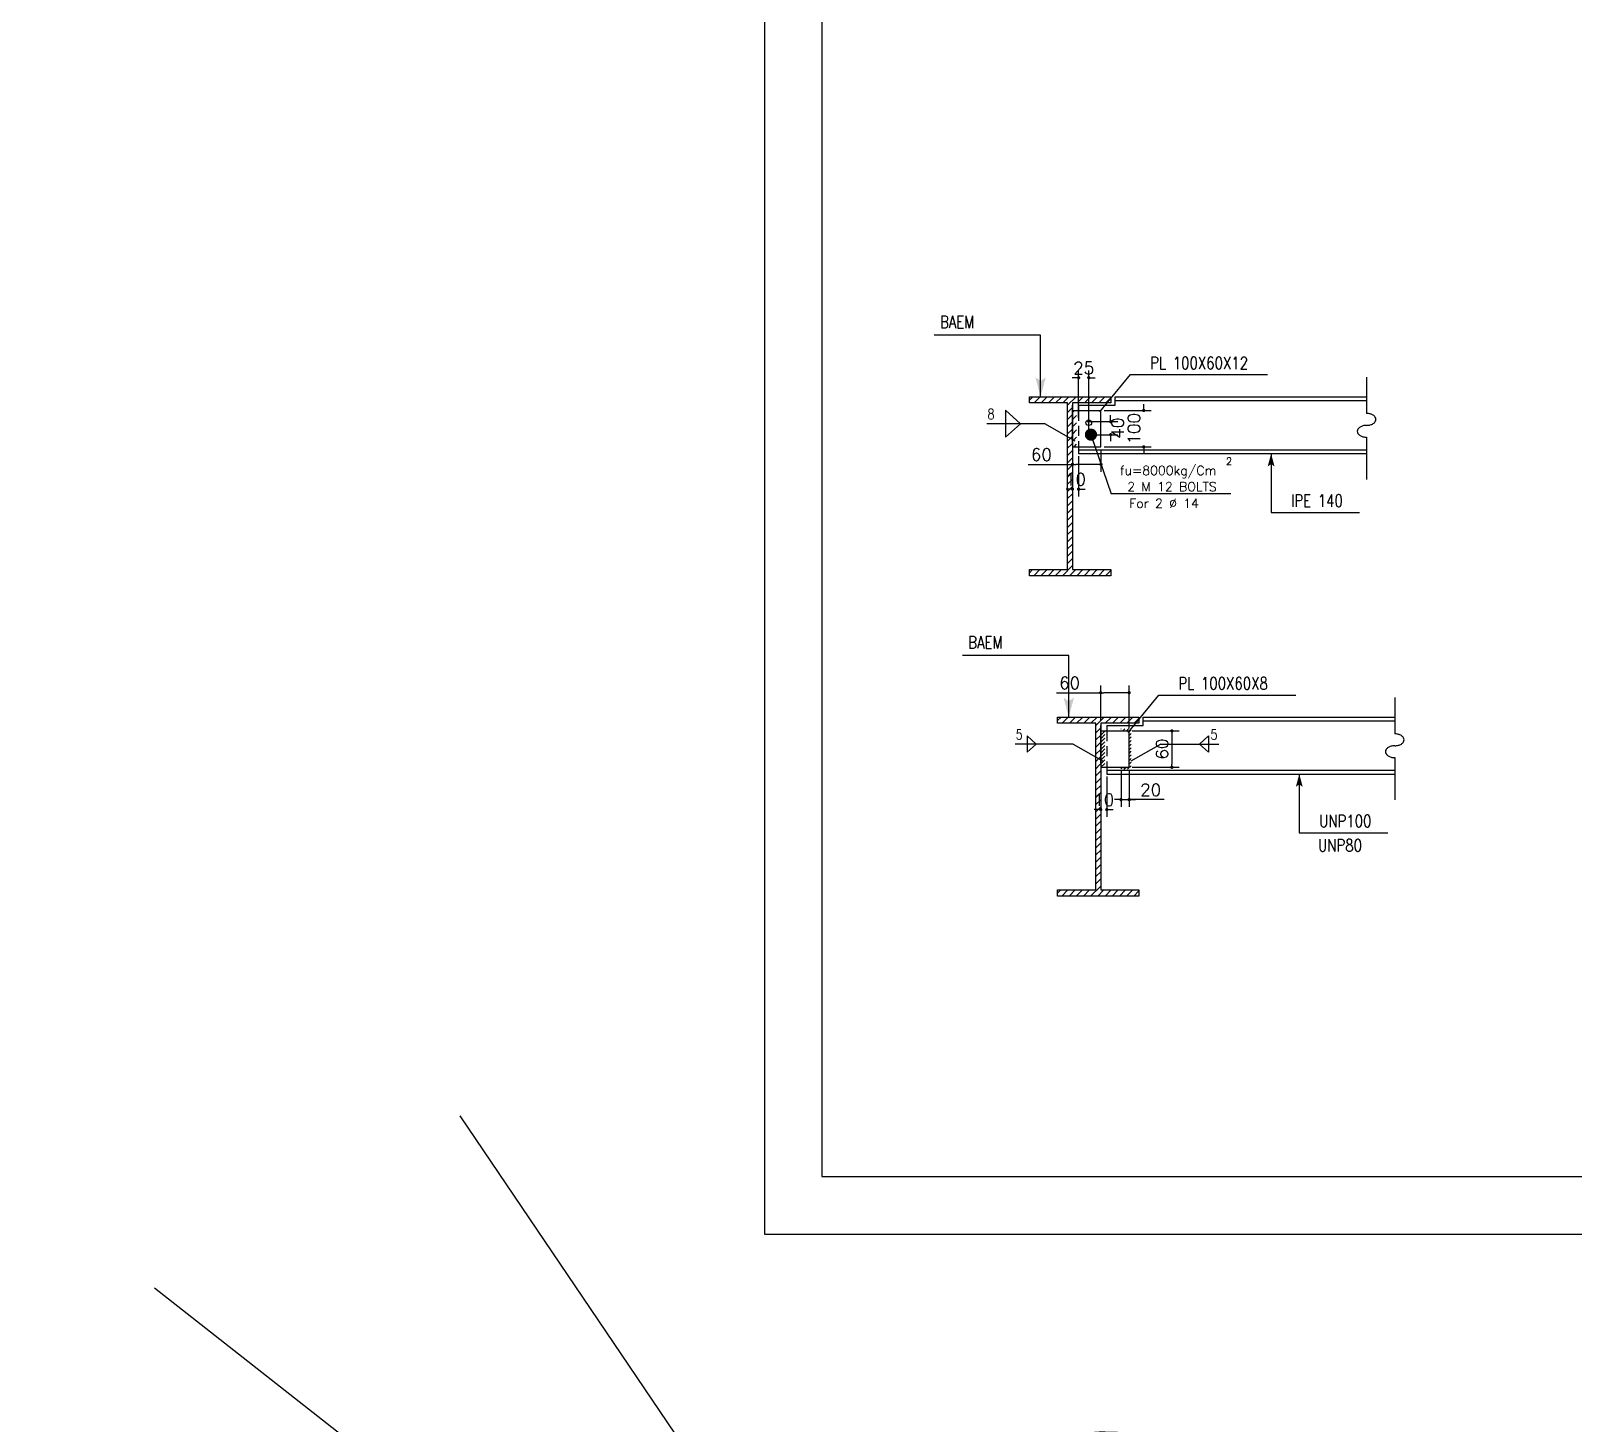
# Model space of a CAD drawing. Header units: inches. Extents: x 1387 to 2676, y -3554 to -2136.
# Drawn here: x 2475.79 to 2513.73, y -3485.17 to -3450.95 of the extents above; entities that cross this region are included whole.
import ezdxf
from ezdxf.enums import TextEntityAlignment as Align

# ---------------------------------------------------------------- set-up
doc = ezdxf.new("R2010")
doc.units = ezdxf.units.IN
doc.header["$MEASUREMENT"] = 0
doc.linetypes.add('HIDDEN', pattern=[0.375, 0.25, -0.125])
for name, color, linetype in [('1', 1, 'Continuous'), ('1R', 1, 'Continuous'), ('2Y', 2, 'Continuous'), ('3', 3, 'HIDDEN'), ('3G', 3, 'Continuous'), ('6M', 6, 'Continuous'), ('col-new', 3, 'Continuous'), ('D', 1, 'Continuous'), ('DIM', 8, 'Continuous'), ('Hatch', 1, 'Continuous'), ('LAIN-1', 1, 'HIDDEN'), ('lateral brace', 5, 'Continuous'), ('Layer4', 118, 'Continuous'), ('Pich', 2, 'Continuous'), ('TRI1', 3, 'Continuous')]:
    doc.layers.add(name, color=color, linetype=linetype)
doc.styles.add('ROMANC', font='TXT.shx')
doc.styles.add('ROMANS', font='ROMANS')
doc.styles.add('ROMANT', font='romant')
doc.dimstyles.new('1-50-2', dxfattribs={"dimtxt": 0.3, "dimasz": 0.08, "dimexe": 0.18, "dimexo": 0.0625, "dimgap": 0.09, "dimtad": 1, "dimdec": 0, "dimlfac": 500, "dimdsep": 46, "dimtxsty": 'ROMANT', "dimblk": 'DOT', "dimcen": 0.09, "dimclrd": 1, "dimclre": 1, "dimclrt": 3, "dimadec": 0, "dimazin": 0, "dimtfac": 1, "dimtdec": 0, "dimtix": 1, "dimtofl": 0, "dimtmove": 2, "dimatfit": 3, "dimldrblk": 'DOT', "dimfxl": 1, "dimtolj": 1, "dimarcsym": 0})
doc.dimstyles.new('10', dxfattribs={"dimtxt": 0.2, "dimasz": 0.09, "dimexe": 0.18, "dimexo": 0.1, "dimgap": 0, "dimtad": 0, "dimdec": 3, "dimlfac": 100, "dimrnd": 0.5, "dimzin": 12, "dimdsep": 46, "dimtxsty": 'ROMANC', "dimblk": 'DOT', "dimcen": 0, "dimclrd": 1, "dimclre": 1, "dimclrt": 2, "dimadec": 1, "dimazin": 0, "dimtfac": 1, "dimtdec": 3, "dimtmove": 2, "dimatfit": 3, "dimldrblk": 'DOT', "dimfxl": 1, "dimtvp": 0.909091, "dimtolj": 1, "dimtzin": 12, "dimarcsym": 0})
doc.dimstyles.new('FELESH', dxfattribs={"dimscale": 10, "dimtxt": 2, "dimasz": 1, "dimexe": 1.5, "dimexo": 8, "dimgap": 1, "dimtad": 1, "dimlfac": 0.75, "dimzin": 9, "dimdsep": 46, "dimtxsty": 'ROMANS', "dimblk": 'DOT', "dimcen": 0.09, "dimdle": 1.5, "dimclrd": 1, "dimclre": 1, "dimclrt": 2, "dimadec": 0, "dimazin": 0, "dimtfac": 0.5, "dimtix": 1, "dimtmove": 2, "dimatfit": 3, "dimldrblk": 'DOT', "dimfxl": 1, "dimtvp": 0.15, "dimtolj": 1, "dimtzin": 9, "dimarcsym": 0})

# ---------------------------------------------------------------- blocks, each defined once
blk = doc.blocks.new('DOT')
at = {"layer": 'DIM', "color": 0, "linetype": 'ByBlock'}
blk.add_line((-0.5, 0), (-1, 0), dxfattribs=at)
at = {"layer": 'DIM', "color": 0, "linetype": 'ByBlock', "const_width": 0.5}
blk.add_lwpolyline([(-0.25, 0, 1), (0.25, 0, 1)], format="xyb", close=True, dxfattribs=at)
blk = doc.blocks.new('*D2833')
at = {"layer": 'D', "color": 1, "lineweight": -2, "transparency": 16777216}
for p, q in [((2503.165, -3460.202), (2503.165, -3460.122)), ((2502.189, -3460.282), (2503.345, -3460.282)), ((2502.189, -3461.176), (2503.345, -3461.176)), ((2503.165, -3461.256), (2503.165, -3461.336))]:
    blk.add_line(p, q, dxfattribs=at)
at = {"layer": 'Defpoints', "color": 0, "transparency": 16777216}
for p in [(2502.127, -3460.282), (2502.127, -3461.176), (2503.165, -3461.176)]:
    blk.add_point(p, dxfattribs=at)
at = {"layer": 'D', "color": 1, "lineweight": -2, "transparency": 16777216, "xscale": 0.08, "yscale": 0.08, "zscale": 0.08}
for p, rotation in [((2503.165, -3460.282), 270), ((2503.165, -3461.176), 90)]:
    blk.add_blockref('DOT', p, dxfattribs=dict(at, rotation=rotation))
at = {"layer": 'D', "color": 2, "transparency": 16777216, "insert": (2502.925, -3460.729), "char_height": 0.3, "attachment_point": 5, "rotation": 90, "style": 'ROMANS'}
blk.add_mtext('\\A1;100', dxfattribs=at)
blk = doc.blocks.new('_Dot')
at = {"layer": 'DIM', "color": 0, "lineweight": -2}
blk.add_line((-0.5, 0), (-1, 0), dxfattribs=at)
at = {"layer": 'DIM', "color": 0, "const_width": 0.5}
blk.add_lwpolyline([(-0.25, 0, 1), (0.25, 0, 1)], format="xyb", close=True, dxfattribs=at)
blk = doc.blocks.new('*D2886')
at = {"layer": 'D', "color": 1, "lineweight": -2, "transparency": 16777216}
for p, q in [((2501.414, -3461.405), (2501.414, -3462.396)), ((2501.564, -3461.405), (2501.564, -3462.396)), ((2501.334, -3462.216), (2501.254, -3462.216)), ((2501.644, -3462.216), (2501.724, -3462.216))]:
    blk.add_line(p, q, dxfattribs=at)
at = {"layer": 'Defpoints', "color": 0, "transparency": 16777216}
for p in [(2501.414, -3461.343), (2501.564, -3461.343), (2501.414, -3462.216)]:
    blk.add_point(p, dxfattribs=at)
at = {"layer": 'D', "color": 1, "lineweight": -2, "transparency": 16777216, "xscale": 0.08, "yscale": 0.08, "zscale": 0.08}
blk.add_blockref('DOT', (2501.414, -3462.216), dxfattribs=at)
at = {"layer": 'D', "color": 1, "lineweight": -2, "transparency": 16777216, "xscale": 0.08, "yscale": 0.08, "zscale": 0.08, "rotation": 180}
blk.add_blockref('DOT', (2501.564, -3462.216), dxfattribs=at)
at = {"layer": 'D', "color": 2, "transparency": 16777216, "insert": (2501.489, -3461.976), "char_height": 0.3, "attachment_point": 5, "style": 'ROMANS'}
blk.add_mtext('\\A1;10', dxfattribs=at)
blk = doc.blocks.new('*D2834')
at = {"layer": 'D', "color": 1, "lineweight": -2, "transparency": 16777216}
for p, q in [((2501.564, -3460.452), (2501.564, -3459.296)), ((2501.814, -3460.794), (2501.814, -3459.296)), ((2501.484, -3459.476), (2501.404, -3459.476)), ((2501.894, -3459.476), (2501.974, -3459.476))]:
    blk.add_line(p, q, dxfattribs=at)
at = {"layer": 'Defpoints', "color": 0, "transparency": 16777216}
for p in [(2501.814, -3459.476), (2501.564, -3460.514), (2501.814, -3460.856)]:
    blk.add_point(p, dxfattribs=at)
at = {"layer": 'D', "color": 1, "lineweight": -2, "transparency": 16777216, "xscale": 0.08, "yscale": 0.08, "zscale": 0.08}
blk.add_blockref('DOT', (2501.564, -3459.476), dxfattribs=at)
at = {"layer": 'D', "color": 1, "lineweight": -2, "transparency": 16777216, "xscale": 0.08, "yscale": 0.08, "zscale": 0.08, "rotation": 180}
blk.add_blockref('DOT', (2501.814, -3459.476), dxfattribs=at)
at = {"layer": 'D', "color": 2, "transparency": 16777216, "insert": (2501.689, -3459.236), "char_height": 0.3, "attachment_point": 5, "style": 'ROMANS'}
blk.add_mtext('\\A1;25', dxfattribs=at)
blk = doc.blocks.new('*D2835')
at = {"layer": 'D', "color": 1, "lineweight": -2, "transparency": 16777216}
for p, q in [((2502.352, -3460.476), (2502.352, -3460.396)), ((2501.778, -3460.556), (2502.532, -3460.556)), ((2501.778, -3460.876), (2502.532, -3460.876)), ((2502.352, -3460.956), (2502.352, -3461.036))]:
    blk.add_line(p, q, dxfattribs=at)
at = {"layer": 'Defpoints', "color": 0, "transparency": 16777216}
for p in [(2501.715, -3460.556), (2501.715, -3460.876), (2502.352, -3460.876)]:
    blk.add_point(p, dxfattribs=at)
at = {"layer": 'D', "color": 1, "lineweight": -2, "transparency": 16777216, "xscale": 0.08, "yscale": 0.08, "zscale": 0.08}
for p, rotation in [((2502.352, -3460.556), 270), ((2502.352, -3460.876), 90)]:
    blk.add_blockref('DOT', p, dxfattribs=dict(at, rotation=rotation))
at = {"layer": 'D', "color": 2, "transparency": 16777216, "insert": (2502.524, -3460.716), "char_height": 0.3, "attachment_point": 5, "rotation": 90, "style": 'ROMANS'}
blk.add_mtext('\\A1;40', dxfattribs=at)
blk = doc.blocks.new('*D2887')
at = {"layer": 'D', "color": 1, "lineweight": -2, "transparency": 16777216}
for p, q in [((2501.414, -3461.238), (2501.414, -3461.786)), ((2502.114, -3461.238), (2502.114, -3461.786)), ((2500.324, -3461.606), (2501.414, -3461.606)), ((2502.034, -3461.606), (2501.494, -3461.606))]:
    blk.add_line(p, q, dxfattribs=at)
at = {"layer": 'Defpoints', "color": 0, "transparency": 16777216}
for p in [(2501.414, -3461.176), (2502.114, -3461.176), (2501.414, -3461.606)]:
    blk.add_point(p, dxfattribs=at)
at = {"layer": 'D', "color": 1, "lineweight": -2, "transparency": 16777216, "xscale": 0.08, "yscale": 0.08, "zscale": 0.08, "rotation": 180}
blk.add_blockref('DOT', (2501.414, -3461.606), dxfattribs=at)
at = {"layer": 'D', "color": 1, "lineweight": -2, "transparency": 16777216, "xscale": 0.08, "yscale": 0.08, "zscale": 0.08}
blk.add_blockref('DOT', (2502.114, -3461.606), dxfattribs=at)
at = {"layer": 'D', "color": 2, "transparency": 16777216, "insert": (2500.649, -3461.366), "char_height": 0.3, "attachment_point": 5, "style": 'ROMANS'}
blk.add_mtext('\\A1;60', dxfattribs=at)
blk = doc.blocks.new('*D3150')
at = {"layer": 'D', "color": 1, "lineweight": -2, "transparency": 16777216}
for p, q in [((2502.882, -3468.158), (2504.038, -3468.158)), ((2503.858, -3468.238), (2503.858, -3468.972)), ((2502.882, -3469.052), (2504.038, -3469.052))]:
    blk.add_line(p, q, dxfattribs=at)
at = {"layer": 'Defpoints', "color": 0, "transparency": 16777216}
for p in [(2502.82, -3468.158), (2502.82, -3469.052), (2503.858, -3469.052)]:
    blk.add_point(p, dxfattribs=at)
at = {"layer": 'D', "color": 1, "lineweight": -2, "transparency": 16777216, "xscale": 0.08, "yscale": 0.08, "zscale": 0.08}
for p, rotation in [((2503.858, -3468.158), 90), ((2503.858, -3469.052), 270)]:
    blk.add_blockref('DOT', p, dxfattribs=dict(at, rotation=rotation))
at = {"layer": 'D', "color": 2, "transparency": 16777216, "insert": (2503.618, -3468.605), "char_height": 0.3, "attachment_point": 5, "rotation": 90, "style": 'ROMANS'}
blk.add_mtext('\\A1;60', dxfattribs=at)
blk = doc.blocks.new('*D3151')
at = {"layer": 'D', "color": 1, "lineweight": -2, "transparency": 16777216}
for p, q in [((2502.107, -3469.281), (2502.107, -3470.272)), ((2502.257, -3469.281), (2502.257, -3470.272)), ((2502.027, -3470.092), (2501.947, -3470.092)), ((2502.337, -3470.092), (2502.417, -3470.092))]:
    blk.add_line(p, q, dxfattribs=at)
at = {"layer": 'Defpoints', "color": 0, "transparency": 16777216}
for p in [(2502.107, -3469.219), (2502.257, -3469.219), (2502.107, -3470.092)]:
    blk.add_point(p, dxfattribs=at)
at = {"layer": 'D', "color": 1, "lineweight": -2, "transparency": 16777216, "xscale": 0.08, "yscale": 0.08, "zscale": 0.08}
blk.add_blockref('DOT', (2502.107, -3470.092), dxfattribs=at)
at = {"layer": 'D', "color": 1, "lineweight": -2, "transparency": 16777216, "xscale": 0.08, "yscale": 0.08, "zscale": 0.08, "rotation": 180}
blk.add_blockref('DOT', (2502.257, -3470.092), dxfattribs=at)
at = {"layer": 'D', "color": 2, "transparency": 16777216, "insert": (2502.182, -3469.852), "char_height": 0.3, "attachment_point": 5, "style": 'ROMANS'}
blk.add_mtext('\\A1;10', dxfattribs=at)
blk = doc.blocks.new('*D3152')
at = {"layer": 'D', "color": 1, "lineweight": -2, "transparency": 16777216}
for p, q in [((2501.017, -3467.219), (2502.107, -3467.219)), ((2502.107, -3467.906), (2502.107, -3467.039)), ((2502.727, -3467.219), (2502.187, -3467.219)), ((2502.807, -3468.095), (2502.807, -3467.039))]:
    blk.add_line(p, q, dxfattribs=at)
at = {"layer": 'Defpoints', "color": 0, "transparency": 16777216}
for p in [(2502.107, -3467.219), (2502.107, -3467.969), (2502.807, -3468.158)]:
    blk.add_point(p, dxfattribs=at)
at = {"layer": 'D', "color": 1, "lineweight": -2, "transparency": 16777216, "xscale": 0.08, "yscale": 0.08, "zscale": 0.08, "rotation": 180}
blk.add_blockref('DOT', (2502.107, -3467.219), dxfattribs=at)
at = {"layer": 'D', "color": 1, "lineweight": -2, "transparency": 16777216, "xscale": 0.08, "yscale": 0.08, "zscale": 0.08}
blk.add_blockref('DOT', (2502.807, -3467.219), dxfattribs=at)
at = {"layer": 'D', "color": 2, "transparency": 16777216, "insert": (2501.342, -3466.979), "char_height": 0.3, "attachment_point": 5, "style": 'ROMANS'}
blk.add_mtext('\\A1;60', dxfattribs=at)
blk = doc.blocks.new('*D3153')
at = {"layer": 'D', "color": 1, "lineweight": -2, "transparency": 16777216}
for p, q in [((2502.607, -3469.114), (2502.607, -3470.028)), ((2502.807, -3469.114), (2502.807, -3470.028)), ((2502.527, -3469.848), (2502.447, -3469.848)), ((2502.607, -3469.848), (2502.807, -3469.848)), ((2503.669, -3469.848), (2502.807, -3469.848)), ((2502.887, -3469.848), (2502.967, -3469.848))]:
    blk.add_line(p, q, dxfattribs=at)
at = {"layer": 'Defpoints', "color": 0, "transparency": 16777216}
for p in [(2502.607, -3469.052), (2502.807, -3469.052), (2502.807, -3469.848)]:
    blk.add_point(p, dxfattribs=at)
at = {"layer": 'D', "color": 1, "lineweight": -2, "transparency": 16777216, "xscale": 0.08, "yscale": 0.08, "zscale": 0.08}
blk.add_blockref('DOT', (2502.607, -3469.848), dxfattribs=at)
at = {"layer": 'D', "color": 1, "lineweight": -2, "transparency": 16777216, "xscale": 0.08, "yscale": 0.08, "zscale": 0.08, "rotation": 180}
blk.add_blockref('DOT', (2502.807, -3469.848), dxfattribs=at)
at = {"layer": 'D', "color": 2, "transparency": 16777216, "insert": (2503.336, -3469.608), "char_height": 0.3, "attachment_point": 5, "style": 'ROMANS'}
blk.add_mtext('\\A1;20', dxfattribs=at)

msp = doc.modelspace()

# ---------------------------------------------------------------- hatches: boundary and pattern name
h = msp.add_hatch()
h.set_pattern_fill('ANSI31', color=1, scale=0.5)
h.paths.add_polyline_path([(2502.85680695, -3469.1015573), (2502.85680695, -3468.10763138), (2502.85083326, -3468.10763138), (2502.80680695, -3468.16108541), (2502.80680695, -3469.0515573), (2502.60680695, -3469.0515573), (2502.60680695, -3469.1015573)])
h.paths.add_polyline_path([(2502.60680695, -3468.10763138), (2502.60680695, -3468.15763138), (2502.8096518, -3468.15763138), (2502.85083326, -3468.10763138)], flags=17)
h = msp.add_hatch()
h.set_pattern_fill('ANSI31', color=1, scale=0.5)
h.paths.add_polyline_path([(2502.10680695, -3469.0515573), (2502.13056738, -3469.0515573), (2502.10680695, -3469.01040303)])
h.paths.add_polyline_path([(2502.20680695, -3468.15763138), (2502.10680695, -3468.15763138), (2502.10680695, -3469.01040303), (2502.13056738, -3469.0515573), (2502.20680695, -3469.0515573)])
at = {"layer": 'Hatch'}
h = msp.add_hatch(dxfattribs=at)
h.set_pattern_fill('ANSI31', color=256, style=0)
h.set_pattern_definition([(45, (805.76342, -4389.53037), (-0.088388348, 0.088388348), [])])
edge = h.paths.add_edge_path()
edge.add_line((2502.35386003, -3459.94268772), (2500.35386003, -3459.94268772))
edge.add_line((2500.35386003, -3459.94268772), (2500.35386003, -3460.09268772))
edge.add_line((2500.35386003, -3460.09268772), (2501.29386003, -3460.09268772))
edge.add_line((2501.29386003, -3460.09268772), (2501.29386003, -3461.10068752))
edge.add_arc((2501.29386003, -3461.12512431), 0.02443679, 0, 90.000000001, ccw=False)
edge.add_line((2501.31829682, -3461.12512431), (2501.38942324, -3461.12512431))
edge.add_arc((2501.41386003, -3461.12512431), 0.02443679, 89.999999999, 180, ccw=False)
edge.add_line((2501.41386003, -3461.10068752), (2501.41386003, -3460.09268772))
edge.add_line((2501.41386003, -3460.09268772), (2502.35386003, -3460.09268772))
edge.add_line((2502.35386003, -3460.09268772), (2502.35386003, -3460.01768772))
edge.add_line((2502.35386003, -3460.01768772), (2502.78568254, -3460.05422698))
edge.add_arc((2502.75659113, -3460.05422698), 0.02909142, -180, 0, ccw=False)
edge.add_arc((2502.75659113, -3460.05422698), 0.02909142, 0, 180, ccw=False)
edge.add_line((2502.78568254, -3460.05422698), (2502.35386003, -3460.01768772))
edge.add_line((2502.35386003, -3460.01768772), (2502.35386003, -3459.94268772))
edge = h.paths.add_edge_path()
edge.add_arc((2502.75659113, -3464.23702496), 0.02909142, 0, 180, ccw=False)
edge.add_line((2502.78568254, -3464.23702496), (2502.35386003, -3464.26768772))
edge.add_line((2502.35386003, -3464.26768772), (2502.35386003, -3464.19268772))
edge.add_line((2502.35386003, -3464.19268772), (2501.41386003, -3464.19268772))
edge.add_line((2501.41386003, -3464.19268772), (2501.41386003, -3462.96095041))
edge.add_line((2501.41386003, -3462.96095041), (2501.39111382, -3462.96095041))
edge.add_arc((2501.36202241, -3462.96095041), 0.02909142, -180, 0, ccw=False)
edge.add_arc((2501.36202241, -3462.96095041), 0.02909142, 0, 180, ccw=False)
edge.add_line((2501.39111382, -3462.96095041), (2501.41386003, -3462.96095041))
edge.add_line((2501.41386003, -3462.96095041), (2501.41386003, -3461.1495611))
edge.add_arc((2501.41386003, -3461.12512431), 0.02443679, 180, 270, ccw=False)
edge.add_line((2501.38942324, -3461.12512431), (2501.31829682, -3461.12512431))
edge.add_arc((2501.29386003, -3461.12512431), 0.02443679, -90, 0, ccw=False)
edge.add_line((2501.29386003, -3461.1495611), (2501.29386003, -3464.19268772))
edge.add_line((2501.29386003, -3464.19268772), (2500.35386003, -3464.19268772))
edge.add_line((2500.35386003, -3464.19268772), (2500.35386003, -3464.34268772))
edge.add_line((2500.35386003, -3464.34268772), (2502.35386003, -3464.34268772))
edge.add_line((2502.35386003, -3464.34268772), (2502.35386003, -3464.26768772))
edge.add_line((2502.35386003, -3464.26768772), (2502.78568254, -3464.23702496))
edge.add_arc((2502.75659113, -3464.23702496), 0.02909142, -180, 0, ccw=False)
h = msp.add_hatch(dxfattribs=at)
h.set_pattern_fill('ANSI31', color=256, style=0)
h.set_pattern_definition([(45, (784.88243, -4388.61326), (-0.088388348, 0.088388348), [])])
h.paths.add_polyline_path([(2501.41386003, -3461.17558009), (2501.43762046, -3461.17558009), (2501.41386003, -3461.13442582)])
h.paths.add_polyline_path([(2501.51386003, -3460.28165417), (2501.41386003, -3460.28165417), (2501.41386003, -3461.13442582), (2501.43762046, -3461.17558009), (2501.51386003, -3461.17558009)])
h = msp.add_hatch(dxfattribs=at)
h.set_pattern_fill('ANSI31', color=256, style=0)
h.set_pattern_definition([(45, (806.45637, -4397.40635), (-0.088388348, 0.088388348), [])])
edge = h.paths.add_edge_path()
edge.add_line((2503.04680695, -3467.81866493), (2501.04680695, -3467.81866493))
edge.add_line((2501.04680695, -3467.81866493), (2501.04680695, -3467.96866493))
edge.add_line((2501.04680695, -3467.96866493), (2501.98680695, -3467.96866493))
edge.add_line((2501.98680695, -3467.96866493), (2501.98680695, -3468.97666473))
edge.add_arc((2501.98680695, -3469.00110152), 0.02443679, 0, 90.000000001, ccw=False)
edge.add_line((2502.01124374, -3469.00110152), (2502.08237016, -3469.00110152))
edge.add_arc((2502.10680695, -3469.00110152), 0.02443679, 89.999999999, 180, ccw=False)
edge.add_line((2502.10680695, -3468.97666473), (2502.10680695, -3467.96866493))
edge.add_line((2502.10680695, -3467.96866493), (2503.04680695, -3467.96866493))
edge.add_line((2503.04680695, -3467.96866493), (2503.04680695, -3467.89366493))
edge.add_line((2503.04680695, -3467.89366493), (2503.47862947, -3467.93020419))
edge.add_arc((2503.44953805, -3467.93020419), 0.02909142, -180, 0, ccw=False)
edge.add_arc((2503.44953805, -3467.93020419), 0.02909142, 0, 180, ccw=False)
edge.add_line((2503.47862947, -3467.93020419), (2503.04680695, -3467.89366493))
edge.add_line((2503.04680695, -3467.89366493), (2503.04680695, -3467.81866493))
edge = h.paths.add_edge_path()
edge.add_arc((2503.44953805, -3472.11300217), 0.02909142, 0, 180, ccw=False)
edge.add_line((2503.47862947, -3472.11300217), (2503.04680695, -3472.14366493))
edge.add_line((2503.04680695, -3472.14366493), (2503.04680695, -3472.06866493))
edge.add_line((2503.04680695, -3472.06866493), (2502.10680695, -3472.06866493))
edge.add_line((2502.10680695, -3472.06866493), (2502.10680695, -3470.83692762))
edge.add_line((2502.10680695, -3470.83692762), (2502.08406075, -3470.83692762))
edge.add_arc((2502.05496933, -3470.83692762), 0.02909142, -180, 0, ccw=False)
edge.add_arc((2502.05496933, -3470.83692762), 0.02909142, 0, 180, ccw=False)
edge.add_line((2502.08406075, -3470.83692762), (2502.10680695, -3470.83692762))
edge.add_line((2502.10680695, -3470.83692762), (2502.10680695, -3469.02553831))
edge.add_arc((2502.10680695, -3469.00110152), 0.02443679, 180, 270, ccw=False)
edge.add_line((2502.08237016, -3469.00110152), (2502.01124374, -3469.00110152))
edge.add_arc((2501.98680695, -3469.00110152), 0.02443679, -90, 0, ccw=False)
edge.add_line((2501.98680695, -3469.02553831), (2501.98680695, -3472.06866493))
edge.add_line((2501.98680695, -3472.06866493), (2501.04680695, -3472.06866493))
edge.add_line((2501.04680695, -3472.06866493), (2501.04680695, -3472.21866493))
edge.add_line((2501.04680695, -3472.21866493), (2503.04680695, -3472.21866493))
edge.add_line((2503.04680695, -3472.21866493), (2503.04680695, -3472.14366493))
edge.add_line((2503.04680695, -3472.14366493), (2503.47862947, -3472.11300217))
edge.add_arc((2503.44953805, -3472.11300217), 0.02909142, -180, 0, ccw=False)

# ---------------------------------------------------------------- linework, layer by layer
at = {"color": 1, "linetype": 'ByBlock', "ltscale": 3}
msp.add_line((2505.31002808, -3462.3313198), (2502.36383715, -3462.3313198), dxfattribs=at)
at = {"layer": '1'}
msp.add_lwpolyline([(2495.25023678, -3479.11241667), (2576.51858695, -3479.11241667), (2576.51858695, -3422.47942003), (2495.25023678, -3422.47942003)], close=True, dxfattribs=at)
at = {"layer": '1R'}
for p, q in [((2500.62904924, -3458.43155595), (2498.01426228, -3458.43155595)), ((2502.08716697, -3460.31751727), (2502.8431751, -3459.39961873)), ((2502.8431751, -3459.39961873), (2506.21370283, -3459.39961873)), ((2500.73787654, -3460.60624325), (2499.30679863, -3460.60624325)), ((2500.73787654, -3460.60624325), (2501.47292467, -3461.02497246)), ((2506.2991457, -3462.79106678), (2508.47695007, -3462.79106678)), ((2501.32199617, -3466.30753317), (2498.70720921, -3466.30753317)), ((2502.7801139, -3468.19349448), (2503.53612202, -3467.27559594)), ((2503.53612202, -3467.27559594), (2506.90664976, -3467.27559594)), ((2501.43082347, -3468.48222046), (2499.99974556, -3468.48222046)), ((2501.43082347, -3468.48222046), (2502.1658716, -3468.90094968)), ((2503.58484336, -3468.48222046), (2502.84979523, -3468.90094968)), ((2503.58484336, -3468.48222046), (2505.01592127, -3468.48222046)), ((2506.99209262, -3470.667044), (2509.169897, -3470.667044))]:
    msp.add_line(p, q, dxfattribs=at)
at = {"layer": '2Y'}
for p, q in [((2508.64743615, -3459.45983379), (2508.64743615, -3460.35454643)), ((2508.64743615, -3460.93912627), (2508.64743615, -3461.980065)), ((2509.34038307, -3467.33581101), (2509.34038307, -3468.23052364)), ((2509.34038307, -3468.81510348), (2509.34038307, -3469.85604221))]:
    msp.add_line(p, q, dxfattribs=at)
for centre, radius, start, end in [((2508.64743615, -3460.71257729), 0.35803086, 75.201495886, 89.999999997), ((2508.6750293, -3460.60813036), 0.25000057, 57.470460436, 75.201495889), ((2508.71710045, -3460.54216696), 0.17176278, 33.001544691, 57.470460436), ((2508.78096345, -3460.50069139), 0.09561354, 326.998455304, 33.001549259), ((2508.51390884, -3460.79298131), 0.09561354, 146.998455304, 213.001529412), ((2508.57777185, -3460.83445688), 0.17176278, 122.529539564, 146.998455308), ((2508.57777185, -3460.75150574), 0.17176278, 213.001544691, 237.470460436), ((2508.61984299, -3460.90042028), 0.25000057, 104.798504114, 122.529539568), ((2508.61984299, -3460.68554234), 0.25000057, 237.470460436, 255.201495889), ((2508.64743615, -3461.00486721), 0.35803086, 90, 104.798504111), ((2508.64743615, -3460.28880549), 0.35803086, 269.999999997, 284.798504111), ((2508.6750293, -3460.39325242), 0.25000057, 284.798504114, 302.529539564), ((2508.71710045, -3460.45921582), 0.17176278, 302.529539564, 326.998455309), ((2508.64743615, -3460.5810954), 0.35803086, 255.201495889, 270.000000003), ((2509.34038307, -3468.58855451), 0.35803086, 75.201495886, 89.999999997), ((2509.36797623, -3468.48410757), 0.25000057, 57.470460436, 75.201495889), ((2509.36797623, -3468.26922963), 0.25000057, 284.798504114, 302.529539564), ((2509.41004737, -3468.41814417), 0.17176278, 33.001544691, 57.470460436), ((2509.41004737, -3468.33519303), 0.17176278, 302.529539564, 326.998455309), ((2509.47391038, -3468.3766686), 0.09561354, 326.998455304, 33.001549259), ((2509.20685576, -3468.66895852), 0.09561354, 146.998455304, 213.001529412), ((2509.27071877, -3468.71043409), 0.17176278, 122.529539564, 146.998455308), ((2509.27071877, -3468.62748295), 0.17176278, 213.001544691, 237.470460436), ((2509.31278992, -3468.77639749), 0.25000057, 104.798504114, 122.529539568), ((2509.31278992, -3468.56151955), 0.25000057, 237.470460436, 255.201495889), ((2509.34038307, -3468.88084442), 0.35803086, 90, 104.798504111), ((2509.34038307, -3468.45707262), 0.35803086, 255.201495889, 270.000000003), ((2509.34038307, -3468.1647827), 0.35803086, 269.999999997, 284.798504111)]:
    msp.add_arc(centre, radius, start, end, dxfattribs=at)
at = {"layer": '3'}
for points in [[(2500.62904924, -3459.94268772), (2500.62904924, -3459.55207113), (2500.50140864, -3459.46642767)], [(2500.62904924, -3459.94268772), (2500.62904924, -3459.55207113), (2500.75668985, -3459.46642767)], [(2506.2991457, -3461.34268772), (2506.2991457, -3461.59992302), (2506.21508969, -3461.65632238)], [(2506.2991457, -3461.34268772), (2506.2991457, -3461.59992302), (2506.38320171, -3461.65632238)], [(2501.32199617, -3467.81866493), (2501.32199617, -3467.42804835), (2501.19435557, -3467.34240488)], [(2501.32199617, -3467.81866493), (2501.32199617, -3467.42804835), (2501.44963677, -3467.34240488)], [(2506.99209262, -3469.21866493), (2506.99209262, -3469.47590024), (2506.90803662, -3469.53229959)], [(2506.99209262, -3469.21866493), (2506.99209262, -3469.47590024), (2507.07614863, -3469.53229959)]]:
    msp.add_solid(points, dxfattribs=at)
at = {"layer": '3G'}
for p, q in [((2501.41386003, -3461.09268772), (2501.41386003, -3460.14876179)), ((2501.56386003, -3460.14849644), (2502.46263041, -3460.14849644)), ((2501.56386003, -3460.14849644), (2501.56386003, -3460.28165417)), ((2502.46263041, -3459.94268772), (2508.64743615, -3459.94268772)), ((2502.46263041, -3460.14849644), (2502.46263041, -3459.94268772)), ((2502.46263041, -3460.03468772), (2508.64743615, -3460.03468772)), ((2499.76258886, -3460.27211039), (2500.13729139, -3460.60711558)), ((2499.76258886, -3460.27211039), (2499.76258886, -3460.94037611)), ((2501.41386003, -3460.28165417), (2502.11386003, -3460.28165417)), ((2502.11386003, -3461.17558009), (2502.11386003, -3460.28165417)), ((2499.76258886, -3460.94037611), (2500.13729139, -3460.60537092)), ((2501.41386003, -3461.17558009), (2502.11386003, -3461.17558009)), ((2501.56386003, -3461.09268772), (2501.56386003, -3461.34268772)), ((2501.56386003, -3461.25068772), (2508.64743615, -3461.25068772)), ((2501.56386003, -3461.34268772), (2508.64743615, -3461.34268772)), ((2502.10680695, -3468.96866493), (2502.10680695, -3468.024739)), ((2502.25680695, -3468.02447365), (2503.15557733, -3468.02447365)), ((2502.25680695, -3468.02447365), (2502.25680695, -3468.15763138)), ((2503.15557733, -3467.81866493), (2509.34038307, -3467.81866493)), ((2503.15557733, -3468.02447365), (2503.15557733, -3467.81866493)), ((2503.15557733, -3467.91066493), (2509.34038307, -3467.91066493)), ((2500.29701193, -3468.28208968), (2500.52183345, -3468.48309279)), ((2500.29701193, -3468.28208968), (2500.29701193, -3468.68304911)), ((2500.29701193, -3468.68304911), (2500.52183345, -3468.482046)), ((2502.10680695, -3468.15763138), (2502.80680695, -3468.15763138)), ((2502.80680695, -3469.0515573), (2502.80680695, -3468.15763138)), ((2504.76130572, -3468.28174074), (2504.53648421, -3468.48274386)), ((2504.76130572, -3468.68270018), (2504.53648421, -3468.48169707)), ((2504.76130572, -3468.28174074), (2504.76130572, -3468.68270018)), ((2502.10680695, -3469.0515573), (2502.80680695, -3469.0515573)), ((2502.25680695, -3468.96866493), (2502.25680695, -3469.21866493)), ((2502.25680695, -3469.12666493), (2509.34038307, -3469.12666493)), ((2502.25680695, -3469.21866493), (2509.34038307, -3469.21866493))]:
    msp.add_line(p, q, dxfattribs=at)
at = {"layer": 'col-new', "color": 1, "linetype": 'HIDDEN'}
for p, q in [((2501.56386003, -3460.28165417), (2501.56386003, -3461.17558009)), ((2502.25680695, -3468.15763138), (2502.25680695, -3469.0515573))]:
    msp.add_line(p, q, dxfattribs=at)
at = {"layer": 'DIM'}
msp.add_lwpolyline([(2493.83441186, -3480.52824158), (2577.93441186, -3480.52824158), (2577.93441186, -3421.06359512), (2493.83441186, -3421.06359512)], close=True, dxfattribs=at)
at = {"layer": 'LAIN-1', "ltscale": 10}
for p, q in [((2500.62904924, -3459.94268772), (2500.62904924, -3458.43155595)), ((2506.2991457, -3461.34268772), (2506.2991457, -3462.79106678)), ((2501.32199617, -3467.81866493), (2501.32199617, -3466.30753317)), ((2506.99209262, -3469.21866493), (2506.99209262, -3470.667044))]:
    msp.add_line(p, q, dxfattribs=at)
at = {"layer": 'lateral brace'}
msp.add_lwpolyline([(2493.83441186, -3480.52824158), (2577.93441186, -3480.52824158), (2577.93441186, -3421.06359512), (2493.83441186, -3421.06359512)], close=True, dxfattribs=at)
at = {"layer": 'Layer4'}
msp.add_lwpolyline([(2577.93441186, -3421.06359512), (2493.83441186, -3421.06359512), (2493.83441186, -3480.52824158), (2577.93441186, -3480.52824158)], close=True, dxfattribs=at)
at = {"layer": 'Pich'}
for centre in [(2501.81386003, -3460.58165417), (2501.81386003, -3460.87558009)]:
    msp.add_circle(centre, 0.07, dxfattribs=at)
at = {"layer": 'TRI1', "ltscale": 10}
for points in [[(2500.35386003, -3459.94268772), (2502.35386003, -3459.94268772), (2502.35386003, -3460.09268772), (2501.41386003, -3460.09268772), (2501.41386003, -3464.19268772), (2502.35386003, -3464.19268772), (2502.35386003, -3464.34268772), (2500.35386003, -3464.34268772), (2500.35386003, -3464.19268772), (2501.29386003, -3464.19268772), (2501.29386003, -3460.09268772), (2500.35386003, -3460.09268772), (2500.35386003, -3459.94268772)], [(2501.04680695, -3467.81866493), (2503.04680695, -3467.81866493), (2503.04680695, -3467.96866493), (2502.10680695, -3467.96866493), (2502.10680695, -3472.06866493), (2503.04680695, -3472.06866493), (2503.04680695, -3472.21866493), (2501.04680695, -3472.21866493), (2501.04680695, -3472.06866493), (2501.98680695, -3472.06866493), (2501.98680695, -3467.96866493), (2501.04680695, -3467.96866493), (2501.04680695, -3467.81866493)]]:
    msp.add_lwpolyline(points, dxfattribs=at)

# ---------------------------------------------------------------- texts
at = {"layer": '2Y', "style": 'ROMANS', "width": 0.8}
for s, p in [('BAEM', (2498.15448775, -3458.25422156)), ('PL 100X60X12 ', (2503.32485601, -3459.26455292)), ('IPE 140', (2506.78816058, -3462.64837773)), ('BAEM', (2498.84743467, -3466.13019878)), ('PL 100X60X8 ', (2504.01780294, -3467.14053013)), ('UNP100', (2507.4811075, -3470.52435494)), ('UNP80', (2507.45512268, -3471.1214048))]:
    msp.add_text(s, height=0.3, dxfattribs=at).set_placement(p)
at = {"layer": '2Y', "style": 'ROMANS'}
for s, height, p in [('fu=8000kg/Cm', 0.225, (2502.57948463, -3461.86892092)), ('2', 0.18, (2505.18749369, -3461.61979439))]:
    msp.add_text(s, height=height, dxfattribs=at).set_placement(p)
for s, p in [('2 M 12 BOLTS', (2503.86046267, -3462.15541948)), ('For 2 %%C 14', (2503.66596364, -3462.5641229))]:
    msp.add_text(s, height=0.225, dxfattribs=at).set_placement(p, align=Align.MIDDLE)
at = {"layer": '3G', "style": 'ROMANS', "width": 0.8}
for s, p in [('8', (2499.32271626, -3460.49449443)), ('5', (2500.01566318, -3468.37047164)), ('5', (2504.80952745, -3468.37047164))]:
    msp.add_text(s, height=0.25, dxfattribs=at).set_placement(p)

# ---------------------------------------------------------------- dimensions: what is measured, and where the dimension line sits
at = {"layer": 'D'}
for base, p1, p2, text, picture, middle in [((2501.81386003, -3459.47592142), (2501.56386003, -3460.514498), (2501.81386003, -3460.85607686), '25', '*D2834', (2501.68886003, -3459.23592142)), ((2501.41386003, -3462.21577913), (2501.56386003, -3461.34268772), (2501.41386003, -3461.34268772), '10', '*D2886', (2501.48886003, -3461.97577913)), ((2502.10680695, -3470.09175634), (2502.25680695, -3469.21866493), (2502.10680695, -3469.21866493), '10', '*D3151', (2502.18180695, -3469.85175634))]:
    dim = msp.add_linear_dim(base=base, p1=p1, p2=p2, text=text, dimstyle='1-50-2', override={"dimtxsty": 'ROMANS', "dimclrt": 2, "dimtmove": 1}, dxfattribs=at)
    dim.commit()
    dim.dimension.update_dxf_attribs({"geometry": picture, "text_midpoint": middle})
for base, p1, p2, text, picture, middle in [((2503.16524712, -3461.17558009), (2502.12682404, -3460.28165417), (2502.12682404, -3461.17558009), '100', '*D2833', (2502.92524712, -3460.72861713)), ((2503.85819404, -3469.0515573), (2502.81977096, -3468.15763138), (2502.81977096, -3469.0515573), '60', '*D3150', (2503.61819404, -3468.60459434))]:
    dim = msp.add_linear_dim(base=base, p1=p1, p2=p2, angle=90, text=text, dimstyle='1-50-2', override={"dimtxsty": 'ROMANS', "dimclrt": 2, "dimtmove": 1}, dxfattribs=at)
    dim.commit()
    dim.dimension.update_dxf_attribs({"geometry": picture, "text_midpoint": middle})
dim = msp.add_linear_dim(base=(2502.35217146, -3460.87558009), p1=(2501.71534877, -3460.55607686), p2=(2501.71534877, -3460.87558009), angle=90, text='40', dimstyle='1-50-2', override={"dimtxsty": 'ROMANS', "dimclrt": 2, "dimtmove": 1}, dxfattribs=at)
dim.commit()
dim.dimension.update_dxf_attribs({"geometry": '*D2835', "text_midpoint": (2502.76377184, -3460.71582848), "dimtype": 160})
for base, p1, p2, text, picture, middle in [((2501.41386003, -3461.60631925), (2502.11386003, -3461.17558009), (2501.41386003, -3461.17558009), '60', '*D2887', (2500.64941855, -3461.36631925)), ((2502.10680695, -3467.21877395), (2502.80680695, -3468.15763138), (2502.10680695, -3467.96866493), '60', '*D3152', (2501.34236547, -3467.45877395)), ((2502.80680695, -3469.84760919), (2502.60680695, -3469.0515573), (2502.80680695, -3469.0515573), '20', '*D3153', (2503.33575864, -3469.68594588))]:
    dim = msp.add_linear_dim(base=base, p1=p1, p2=p2, text=text, dimstyle='1-50-2', override={"dimtxsty": 'ROMANS', "dimclrt": 2, "dimtmove": 1}, dxfattribs=at)
    dim.commit()
    dim.dimension.update_dxf_attribs({"geometry": picture, "text_midpoint": middle, "dimtype": 160})

# ---------------------------------------------------------------- leaders
at = {"linetype": 'ByBlock', "ltscale": 3}
msp.add_leader([(2501.86744184, -3460.87523378), (2502.36383715, -3462.3313198)], dimstyle='10', override={"dimasz": 0.3, "dimgap": 0, "dimtad": 0}, dxfattribs=at)
at = {"layer": '6M', "color": 1}
for points in [[(2503.17549365, -3502.45558947), (2500.99858191, -3499.24192602)], [(2502.44178076, -3500.37379152), (2500.99858191, -3499.24192602)]]:
    msp.add_leader(points, dimstyle='FELESH', override={"dimasz": 3}, dxfattribs=at)

doc.saveas('drawing.dxf')
